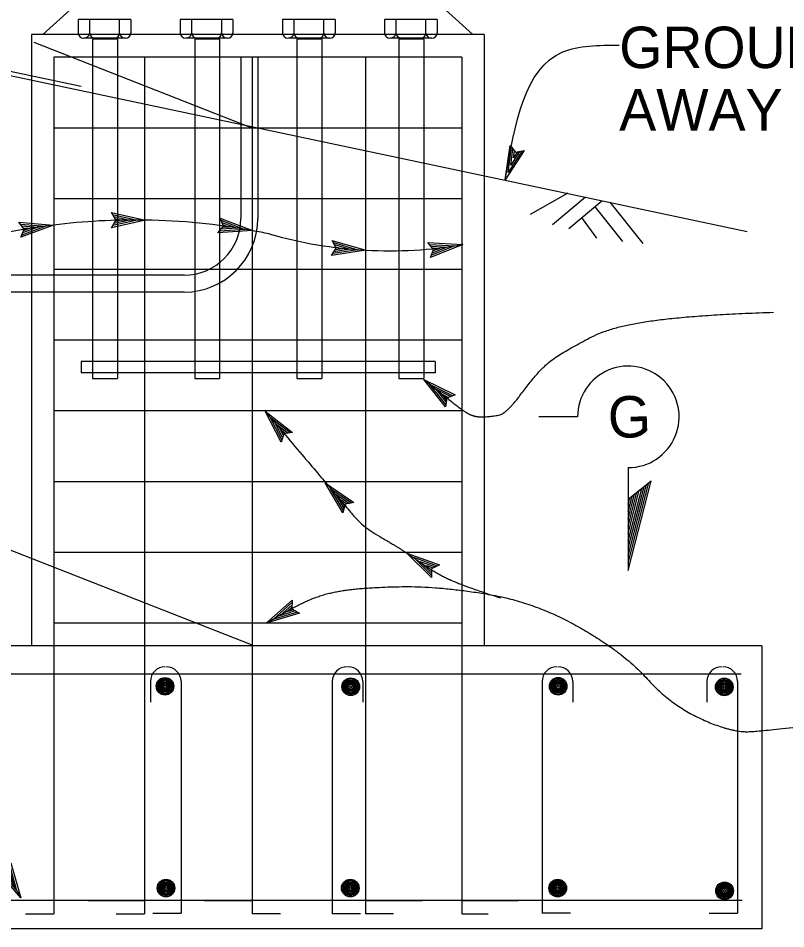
# Model space of a CAD drawing. Extents: x -894 to 866, y -476 to 714.
# Drawn here: x -554.8 to -425.2, y -278.6 to -124.8 of the extents above; entities that cross this region are included whole.
import ezdxf

# ---------------------------------------------------------------- set-up
doc = ezdxf.new("R2010")
doc.units = 0
for name, color, linetype in [('22 Misc Cnst Det', 7, 'Continuous'), ('56 Stage 3 Anno', 7, 'Continuous'), ('57 Undefined', 7, 'Continuous'), ('59 Sndwall Anno', 7, 'Continuous'), ('60 Nongeo Data', 7, 'Continuous')]:
    doc.layers.add(name, color=color, linetype=linetype)

msp = doc.modelspace()

# ---------------------------------------------------------------- linework, layer by layer
at = {"layer": '22 Misc Cnst Det'}
for p, q in [((-460.38, -192.15), (-466.9, -192.15)), ((-451.81, -200.73), (-451.81, -218.09)), ((-451.81, -218.09), (-447.94, -202.93)), ((-451.81, -206.06), (-447.94, -202.93)), ((-451.81, -216.84), (-448.35, -203.26)), ((-451.81, -215.6), (-448.75, -203.58)), ((-451.81, -214.35), (-449.15, -203.9)), ((-451.81, -213.1), (-449.55, -204.23)), ((-451.81, -211.86), (-449.95, -204.55)), ((-451.81, -210.61), (-450.35, -204.88)), ((-451.81, -209.36), (-450.75, -205.2)), ((-451.81, -208.12), (-451.15, -205.53)), ((-451.81, -206.87), (-451.55, -205.85))]:
    msp.add_line(p, q, dxfattribs=at)
msp.add_arc((-451.81, -192.15), 8.57, 270, 180.0005, dxfattribs=at)
at = {"layer": '56 Stage 3 Anno'}
for p, q in [((-515.31, -143.37), (-552.12, -128.91)), ((-472.57, -152.12), (-471.78, -146.3)), ((-469.38, -147.18), (-472.57, -152.12)), ((-472.11, -150.88), (-471.53, -146.63)), ((-469.77, -147.26), (-472.11, -150.89)), ((-471.78, -146.3), (-471.78, -146.3)), ((-471.78, -146.3), (-470.85, -147.46)), ((-471.65, -149.65), (-471.28, -146.91)), ((-470.17, -147.35), (-471.65, -149.65)), ((-471.19, -148.41), (-471.04, -147.24)), ((-470.54, -147.4), (-471.19, -148.41)), ((-470.85, -147.46), (-469.38, -147.18)), ((-469.38, -147.18), (-469.38, -147.18)), ((-472.57, -152.12), (-472.57, -152.12)), ((-538.31, -158.93), (-539.08, -157.65)), ((-539.08, -157.65), (-539.08, -157.65)), ((-539.08, -157.65), (-533.34, -158.92)), ((-538.87, -157.99), (-534.66, -158.92)), ((-538.65, -158.33), (-535.98, -158.92)), ((-553.77, -160.45), (-554.7, -159.28)), ((-554.7, -159.28), (-554.7, -159.28)), ((-554.7, -159.28), (-548.84, -159.76)), ((-554.45, -159.59), (-550.15, -159.94)), ((-548.84, -159.76), (-554.35, -161.81)), ((-554.18, -159.9), (-551.46, -160.12)), ((-548.84, -159.76), (-548.84, -159.76)), ((-533.34, -158.92), (-539.07, -160.2)), ((-539.07, -160.2), (-538.31, -158.93)), ((-534.67, -158.92), (-538.85, -159.86)), ((-535.98, -158.92), (-538.68, -159.52)), ((-538.48, -158.66), (-537.3, -158.92)), ((-537.3, -158.92), (-538.46, -159.18)), ((-533.34, -158.92), (-533.34, -158.92)), ((-520.17, -159.95), (-520.73, -158.57)), ((-520.73, -158.57), (-520.73, -158.57)), ((-520.73, -158.57), (-515.25, -160.69)), ((-520.58, -158.94), (-516.56, -160.5)), ((-520.41, -159.31), (-517.86, -160.3)), ((-520.29, -159.66), (-519.17, -160.1)), ((-554.35, -161.81), (-553.77, -160.45)), ((-550.16, -159.95), (-554.17, -161.44)), ((-551.46, -160.12), (-554.05, -161.09)), ((-553.97, -160.2), (-552.77, -160.3)), ((-552.77, -160.3), (-553.88, -160.72)), ((-539.07, -160.2), (-539.07, -160.2)), ((-521.11, -161.09), (-520.17, -159.95)), ((-515.25, -160.69), (-521.11, -161.09)), ((-521.11, -161.09), (-521.11, -161.09)), ((-516.57, -160.5), (-520.84, -160.79)), ((-517.86, -160.3), (-520.62, -160.48)), ((-519.17, -160.1), (-520.35, -160.18)), ((-515.25, -160.69), (-515.25, -160.69)), ((-554.35, -161.81), (-554.35, -161.81)), ((-501.1, -163.69), (-501.78, -162.36)), ((-501.78, -162.36), (-501.78, -162.36)), ((-501.78, -162.36), (-496.14, -164)), ((-501.59, -162.72), (-497.45, -163.92)), ((-484.67, -163.86), (-485.63, -162.72)), ((-485.63, -162.72), (-485.63, -162.72)), ((-485.63, -162.72), (-479.76, -163.06)), ((-501.94, -164.91), (-501.1, -163.69)), ((-496.14, -164), (-501.94, -164.91)), ((-497.46, -163.92), (-501.69, -164.58)), ((-498.77, -163.83), (-501.5, -164.26)), ((-501.39, -163.07), (-498.77, -163.83)), ((-500.09, -163.75), (-501.26, -163.93)), ((-501.24, -163.41), (-500.09, -163.75)), ((-496.14, -164), (-496.14, -164)), ((-485.37, -163.02), (-481.07, -163.27)), ((-479.76, -163.06), (-485.22, -165.24)), ((-485.22, -165.24), (-484.67, -163.86)), ((-485.1, -163.33), (-482.37, -163.49)), ((-481.08, -163.28), (-485.05, -164.87)), ((-482.37, -163.49), (-484.94, -164.51)), ((-484.87, -163.63), (-483.67, -163.7)), ((-483.67, -163.7), (-484.77, -164.14)), ((-479.76, -163.06), (-479.76, -163.06)), ((-501.94, -164.91), (-501.94, -164.91)), ((-485.22, -165.24), (-485.22, -165.24)), ((-482.67, -190.44), (-486.32, -185.84)), ((-486.32, -185.84), (-486.32, -185.84)), ((-486.32, -185.84), (-481.06, -188.46)), ((-482.62, -190.05), (-485.29, -186.67)), ((-485.28, -186.67), (-481.45, -188.59)), ((-482.57, -189.64), (-484.27, -187.5)), ((-484.27, -187.5), (-481.79, -188.74)), ((-482.49, -189.28), (-483.24, -188.33)), ((-483.24, -188.33), (-482.18, -188.86)), ((-482.46, -188.97), (-482.67, -190.44)), ((-481.06, -188.46), (-482.46, -188.97)), ((-481.06, -188.46), (-481.06, -188.46)), ((-482.67, -190.44), (-482.67, -190.44)), ((-510.43, -196.41), (-513.13, -191.19)), ((-513.13, -191.19), (-513.13, -191.19)), ((-513.13, -191.19), (-508.47, -194.77)), ((-510.3, -196.03), (-512.28, -192.2)), ((-512.27, -192.21), (-508.88, -194.82)), ((-510.18, -195.64), (-511.44, -193.22)), ((-511.44, -193.22), (-509.24, -194.9)), ((-510.03, -195.3), (-510.59, -194.23)), ((-510.59, -194.23), (-509.65, -194.95)), ((-509.94, -195), (-510.43, -196.41)), ((-508.47, -194.77), (-509.94, -195)), ((-508.47, -194.77), (-508.47, -194.77)), ((-510.43, -196.41), (-510.43, -196.41)), ((-500, -208.34), (-502.99, -203.28)), ((-502.99, -203.28), (-502.99, -203.28)), ((-502.99, -203.28), (-498.14, -206.6)), ((-499.89, -207.96), (-502.08, -204.24)), ((-502.07, -204.25), (-498.54, -206.67)), ((-499.79, -207.56), (-501.18, -205.21)), ((-501.18, -205.21), (-498.9, -206.77)), ((-499.67, -207.21), (-500.28, -206.17)), ((-500.28, -206.17), (-499.3, -206.84)), ((-499.59, -206.91), (-500, -208.34)), ((-498.14, -206.6), (-499.59, -206.91)), ((-498.14, -206.6), (-498.14, -206.6)), ((-515.44, -230.64), (-571.66, -208.56)), ((-500, -208.34), (-500, -208.34)), ((-485.05, -219.29), (-489.21, -215.15)), ((-489.21, -215.15), (-489.21, -215.15)), ((-489.21, -215.15), (-483.68, -217.13)), ((-485.04, -218.89), (-488.09, -215.85)), ((-488.08, -215.85), (-484.06, -217.3)), ((-485.04, -218.48), (-486.98, -216.56)), ((-486.98, -216.56), (-484.38, -217.49)), ((-485.01, -218.11), (-485.86, -217.26)), ((-485.86, -217.26), (-484.75, -217.66)), ((-485.01, -217.8), (-485.05, -219.29)), ((-483.68, -217.13), (-485.01, -217.8)), ((-483.68, -217.13), (-483.68, -217.13)), ((-485.05, -219.29), (-485.05, -219.29)), ((-512.94, -227.01), (-508.56, -223.1)), ((-511.78, -226.36), (-508.59, -223.51)), ((-510.64, -225.73), (-508.57, -223.89)), ((-509.48, -225.08), (-508.6, -224.29)), ((-508.56, -223.1), (-508.6, -224.59)), ((-508.56, -223.1), (-508.56, -223.1)), ((-507.31, -225.33), (-512.94, -227.01)), ((-507.66, -225.13), (-511.79, -226.37)), ((-508.02, -224.94), (-510.64, -225.73)), ((-508.33, -224.74), (-509.48, -225.08)), ((-508.6, -224.59), (-507.31, -225.33)), ((-507.31, -225.33), (-507.31, -225.33)), ((-512.94, -227.01), (-512.94, -227.01)), ((-554.36, -273.41), (-554.36, -273.41))]:
    msp.add_line(p, q, dxfattribs=at)
msp.add_lwpolyline([(-556.02, -267.49), (-554.36, -273.41), (-558.37, -268.76), (-557.96, -268.78), (-555.02, -272.19), (-556.23, -267.85), (-556.45, -268.2), (-555.66, -270.98), (-557.55, -268.8), (-557.13, -268.82), (-556.32, -269.76), (-556.66, -268.56), (-556.82, -268.83), (-558.37, -268.76), (-556.82, -268.83)], close=True, dxfattribs=at)
for centre, radius, start, end in [((-535.1, -269.66), 110.75, 97.1306, 104.7291), ((-535.1, -269.66), 110.75, 89.0919, 97.1306), ((-535.1, -269.66), 110.75, 79.6799, 89.0913), ((-535.1, -269.66), 110.75, 78.1936, 79.6799), ((-492.13, -90.75), 73.36, 253.9346, 266.8721), ((-492.13, -90.75), 73.36, 266.8721, 279.7056)]:
    msp.add_arc(centre, radius, start, end, dxfattribs=at)
msp.add_spline([(-472.58, -152.09), (-462.88, -130.53), (-453.34, -129.36)], degree=3, dxfattribs=at)
for points in [[(-486.32, -185.84), (-480.72, -190.37), (-478.02, -192.2), (-474.94, -192.11), (-472.33, -191.62), (-466.45, -183.62), (-461.44, -180.41), (-454.35, -176.79), (-440.18, -174.91), (-427.3, -174.48)], [(-513.13, -191.19), (-500.18, -206.44), (-496.75, -210.63), (-491.8, -213.49), (-489.13, -215.2), (-484.75, -218.25), (-480.18, -220.54), (-473.41, -222.73)], [(-512.94, -227.01), (-508.18, -224.16), (-502.85, -221.87), (-495.8, -220.92), (-483.99, -220.73), (-467.61, -223.39), (-452.57, -231.97), (-444.76, -240.73), (-434.47, -245.5), (-428, -245.12), (-415.23, -243.59)], [(-581.64, -268.15), (-577.63, -262.9), (-571.38, -257.89), (-564.87, -257.89), (-559.61, -263.65), (-554.36, -273.41)]]:
    msp.add_open_spline(points, degree=2, dxfattribs=at)
at = {"layer": '59 Sndwall Anno'}
for p, q in [((-462.03, -154.36), (-468.37, -157.97)), ((-459.04, -155.03), (-464.62, -159.7)), ((-456.27, -155.75), (-461.85, -160.41)), ((-457.4, -156.74), (-452.79, -162.53)), ((-454.94, -155.92), (-449.37, -162.89)), ((-459.6, -158.67), (-457.2, -162))]:
    msp.add_line(p, q, dxfattribs=at)
at = {"layer": '60 Nongeo Data'}
for p, q in [((-545.41, -122.82), (-550.67, -127.6)), ((-483.29, -122.82), (-478.03, -127.6)), ((-535.77, -125.02), (-544.68, -125.02)), ((-544.68, -125.02), (-544.68, -127.26)), ((-542.77, -125.02), (-542.77, -127.39)), ((-537.68, -127.25), (-537.68, -125.02)), ((-535.77, -125.02), (-535.77, -127.31)), ((-518.55, -125.02), (-527.45, -125.02)), ((-527.45, -125.02), (-527.45, -127.26)), ((-525.54, -125.02), (-525.54, -127.39)), ((-520.45, -127.25), (-520.45, -125.02)), ((-518.55, -125.02), (-518.55, -127.31)), ((-501.28, -125.02), (-510.18, -125.02)), ((-510.18, -125.02), (-510.18, -127.26)), ((-508.27, -125.02), (-508.27, -127.39)), ((-503.18, -127.25), (-503.18, -125.02)), ((-501.28, -125.02), (-501.28, -127.31)), ((-484.07, -125.02), (-492.98, -125.02)), ((-492.98, -125.02), (-492.98, -127.26)), ((-491.07, -125.02), (-491.07, -127.39)), ((-485.98, -127.25), (-485.98, -125.02)), ((-484.07, -125.02), (-484.07, -127.31)), ((-476.12, -127.6), (-552.58, -127.6)), ((-552.58, -127.6), (-552.58, -230.82)), ((-550.67, -127.6), (-551.15, -127.6)), ((-476.12, -127.6), (-476.12, -230.82)), ((-584.34, -128.52), (-552.97, -135.17)), ((-536.7, -128.21), (-543.74, -128.21)), ((-538.04, -128.34), (-542.24, -128.34)), ((-542.24, -128.34), (-542.24, -185.66)), ((-538.04, -128.34), (-538.04, -185.66)), ((-519.47, -128.2), (-526.5, -128.2)), ((-520.81, -128.34), (-525.01, -128.34)), ((-525.01, -128.34), (-525.01, -185.66)), ((-520.81, -128.34), (-520.81, -185.66)), ((-502.2, -128.2), (-509.24, -128.2)), ((-503.54, -128.34), (-507.74, -128.34)), ((-507.74, -128.34), (-507.74, -185.66)), ((-503.54, -128.34), (-503.54, -185.66)), ((-484.99, -128.2), (-492.03, -128.2)), ((-486.33, -128.34), (-490.54, -128.34)), ((-490.54, -128.34), (-490.54, -185.66)), ((-486.33, -128.34), (-486.33, -185.66)), ((-569.75, -130.89), (-544.17, -136.31)), ((-479.94, -131.43), (-548.76, -131.43)), ((-548.76, -131.43), (-548.76, -276.09)), ((-533.47, -131.43), (-533.47, -276.09)), ((-517.22, -131.43), (-517.22, -158.66)), ((-515.31, -131.43), (-515.31, -276.09)), ((-514.35, -131.43), (-514.35, -158.66)), ((-496.19, -131.43), (-496.19, -276.09)), ((-479.94, -131.43), (-479.94, -276.09)), ((-552.97, -135.17), (-475.78, -151.52)), ((-479.94, -143.37), (-548.76, -143.37)), ((-475.78, -151.52), (-431.72, -160.85)), ((-479.94, -155.32), (-548.76, -155.32)), ((-479.94, -167.27), (-548.76, -167.27)), ((-552.58, -168.22), (-586.99, -168.22)), ((-526.78, -168.22), (-552.58, -168.22)), ((-552.58, -171.09), (-586.99, -171.09)), ((-526.78, -171.09), (-552.58, -171.09)), ((-479.94, -179.21), (-548.76, -179.21)), ((-484.42, -182.8), (-544.15, -182.8)), ((-544.15, -182.8), (-544.15, -184.71)), ((-484.42, -182.8), (-484.42, -184.71)), ((-484.42, -184.71), (-544.15, -184.71)), ((-542.24, -185.66), (-538.04, -185.66)), ((-525.01, -185.66), (-520.81, -185.66)), ((-507.74, -185.66), (-503.54, -185.66)), ((-490.54, -185.66), (-486.33, -185.66)), ((-479.94, -191.16), (-548.76, -191.16)), ((-479.94, -203.11), (-548.76, -203.11)), ((-479.94, -215.05), (-548.76, -215.05)), ((-479.94, -227), (-548.76, -227)), ((-429.29, -230.82), (-599.41, -230.82)), ((-429.29, -230.82), (-429.29, -278.61)), ((-432.77, -235.6), (-596, -235.6)), ((-532.48, -236.85), (-532.48, -240.36)), ((-527.32, -236.85), (-527.32, -275.99)), ((-501.79, -236.85), (-501.79, -276.09)), ((-496.63, -236.85), (-496.63, -240.36)), ((-466.36, -236.85), (-466.36, -275.99)), ((-461.2, -236.85), (-461.2, -240.36)), ((-438.53, -236.85), (-438.53, -240.36)), ((-433.37, -236.85), (-433.37, -275.99)), ((-432.59, -273.83), (-596.11, -273.83)), ((-548.76, -273.83), (-558.31, -273.83)), ((-533.47, -273.83), (-543.02, -273.83)), ((-543.01, -273.83), (-533.47, -273.83)), ((-523.35, -273.83), (-515.31, -273.83)), ((-496.19, -273.83), (-486.63, -273.83)), ((-479.94, -273.83), (-470.39, -273.83)), ((-553.55, -276.09), (-548.76, -276.09)), ((-538.24, -276.09), (-533.47, -276.09)), ((-532.09, -275.99), (-527.32, -275.99)), ((-510.54, -276.09), (-515.31, -276.09)), ((-497.02, -276.09), (-501.79, -276.09)), ((-491.42, -276.09), (-496.19, -276.09)), ((-479.94, -276.09), (-475.48, -276.09)), ((-461.59, -275.99), (-466.36, -275.99)), ((-438.14, -275.99), (-433.37, -275.99)), ((-429.29, -278.61), (-599.41, -278.61))]:
    msp.add_line(p, q, dxfattribs=at)
for centre, radius in [((-530.02, -237.66), 1.49), ((-530.02, -237.66), 1.31), ((-530.02, -237.66), 1.13), ((-530.02, -237.66), 0.956), ((-498.66, -237.73), 1.49), ((-498.66, -237.73), 1.31), ((-498.66, -237.73), 1.13), ((-498.66, -237.73), 0.956), ((-463.65, -237.65), 1.49), ((-463.65, -237.65), 1.31), ((-463.65, -237.65), 1.13), ((-463.65, -237.65), 0.956), ((-435.61, -237.77), 1.49), ((-435.61, -237.77), 1.31), ((-435.61, -237.77), 1.13), ((-435.61, -237.77), 0.956), ((-530.02, -237.66), 0.777), ((-530.02, -237.66), 0.597), ((-530.02, -237.66), 0.418), ((-530.02, -237.66), 0.179), ((-498.66, -237.73), 0.777), ((-498.66, -237.73), 0.597), ((-498.66, -237.73), 0.418), ((-498.66, -237.73), 0.179), ((-463.65, -237.65), 0.777), ((-463.65, -237.65), 0.597), ((-463.65, -237.65), 0.418), ((-463.65, -237.65), 0.179), ((-435.61, -237.77), 0.777), ((-435.61, -237.77), 0.597), ((-435.61, -237.77), 0.418), ((-435.61, -237.77), 0.179), ((-529.85, -271.73), 1.49), ((-529.85, -271.73), 1.31), ((-529.85, -271.73), 1.13), ((-498.74, -271.73), 1.49), ((-498.74, -271.73), 1.31), ((-498.74, -271.73), 1.13), ((-463.73, -271.74), 1.49), ((-463.73, -271.74), 1.31), ((-463.73, -271.74), 1.13), ((-529.85, -271.73), 0.956), ((-529.85, -271.73), 0.777), ((-529.85, -271.73), 0.597), ((-529.85, -271.73), 0.418), ((-529.85, -271.73), 0.179), ((-498.74, -271.73), 0.956), ((-498.74, -271.73), 0.777), ((-498.74, -271.73), 0.597), ((-498.74, -271.73), 0.418), ((-498.74, -271.73), 0.179), ((-463.73, -271.74), 0.956), ((-463.73, -271.74), 0.777), ((-463.73, -271.74), 0.597), ((-463.73, -271.74), 0.418), ((-463.73, -271.74), 0.179), ((-435.56, -272.2), 1.49), ((-435.56, -272.2), 1.31), ((-435.56, -272.2), 1.13), ((-435.56, -272.2), 0.956), ((-435.56, -272.2), 0.777), ((-435.56, -272.2), 0.597), ((-435.56, -272.2), 0.418), ((-435.56, -272.2), 0.179)]:
    msp.add_circle(centre, radius, dxfattribs=at)
for centre, radius, start, end in [((-543.73, -127.25), 0.954, 180.7224, 351.7875), ((-541.8, -127.25), 0.954, 180.4996, 268.1024), ((-538.64, -127.25), 0.954, 272.9268, 0.3985), ((-536.73, -127.25), 0.954, 184.8049, 356.3828), ((-526.5, -127.25), 0.954, 180.7224, 351.7875), ((-524.57, -127.25), 0.954, 180.4996, 268.1024), ((-521.41, -127.25), 0.954, 272.9268, 0.3985), ((-519.5, -127.25), 0.954, 184.8049, 356.3828), ((-509.23, -127.25), 0.954, 180.7224, 351.7875), ((-507.31, -127.25), 0.954, 180.4996, 268.1024), ((-504.14, -127.25), 0.954, 272.9268, 0.3985), ((-502.23, -127.25), 0.954, 184.8049, 356.3828), ((-492.02, -127.25), 0.954, 180.7224, 351.7875), ((-490.1, -127.24), 0.954, 180.4996, 268.1024), ((-486.93, -127.25), 0.954, 272.9268, 0.3985), ((-485.02, -127.25), 0.954, 184.8049, 356.3828), ((-526.78, -158.66), 9.56, 270, 0), ((-526.78, -158.66), 12.42, 270, 0), ((-529.98, -236.85), 2.5, 90, 180), ((-529.82, -236.85), 2.5, 0, 90), ((-499.29, -236.85), 2.5, 90, 180), ((-499.13, -236.85), 2.5, 0, 90), ((-463.86, -236.85), 2.5, 90, 180), ((-463.7, -236.85), 2.5, 0, 90), ((-436.03, -236.85), 2.5, 90, 180), ((-435.87, -236.85), 2.5, 0, 90)]:
    msp.add_arc(centre, radius, start, end, dxfattribs=at)

# ---------------------------------------------------------------- texts
at = {"layer": '57 Undefined'}
for s, p in [('GROUND SURFACE', (-453.34, -133.25)), ('AWAY FROM TRAFFIC', (-453.34, -143.79))]:
    msp.add_text(s, height=7, dxfattribs=at).set_placement(p)
msp.add_text('G', height=7, rotation=2, dxfattribs=at).set_placement((-455.15, -195.77))

doc.saveas('drawing.dxf')
